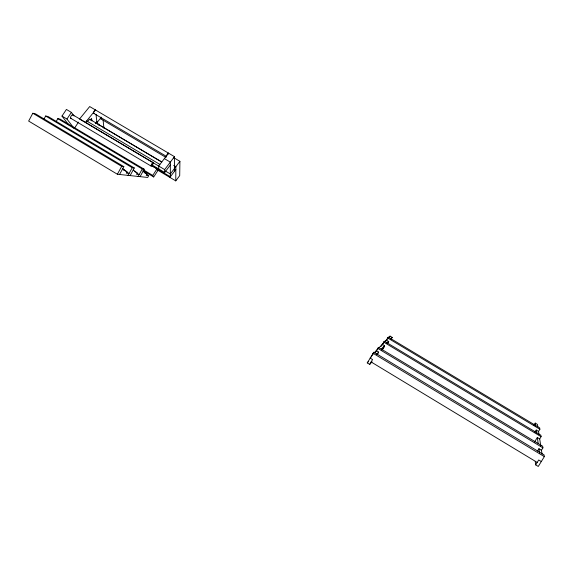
<?xml version="1.0" encoding="UTF-8"?>
<svg xmlns="http://www.w3.org/2000/svg" width="573" height="573" viewBox="0 0 573 573"><rect width="100%" height="100%" fill="white"/><g stroke="black" fill="none" stroke-linecap="round" stroke-linejoin="round"><path stroke-width="0.86" d="M174.4 171.413L174.471 156.673L89.696 106.557L79.54 119.019L164.659 169.594L164.687 172.48L151.852 164.852M157.095 169.78L175.761 180.882L175.861 166.671L173.676 165.368M174.077 157.869L179.908 161.321L179.707 175.625L175.761 180.882M119.549 174.478L123.84 166.636L35.44 113.812L32.819 113.246L28.65 121.068L117.372 174.249L147.705 177.451L148.708 175.639L146.967 174.6M44.021 119.055L45.647 116.011L48.125 116.548L134.283 167.968L130.1 175.596M56.204 121.598L57.794 118.632L60.151 119.141L144.174 169.221L140.091 176.649M117.372 174.249L121.684 166.363L123.84 166.636M122.765 168.598L127.013 171.864L126.311 173.153L129.09 173.461L127.263 172.366M128.037 175.374L132.241 167.703L134.283 167.968M133.237 169.873L137.212 173.032L136.524 174.285L139.16 174.579L137.377 173.512M138.136 176.441L142.24 168.978L144.174 169.221M143.15 171.083L146.881 174.142L146.208 175.359L148.708 175.639M372.049 361.792L369.7 364.385L367.25 362.902L373.904 352.245L544.064 454.883L544.35 456.631L538.262 466.443L535.683 464.882L535.246 461.337M371.469 356.363L373.904 352.245M375.286 352.331L378.524 347.41L542.652 446.217L542.918 447.85L541.241 450.55M376.461 350.898L378.524 347.41M369.7 364.385L372.565 359.543L370.108 358.061L371.06 357.051M380.988 346.536L384.411 341.25L540.855 435.194L541.091 436.669L539.694 438.925L540.783 445.937M382.227 344.939L384.411 341.25M373.023 354.078L376.268 350.662L378.638 352.087L377.442 354.637M385.464 341.522L388.329 337.153L539.659 427.873L539.881 429.249L538.534 431.433L539.064 434.864M386.216 340.727L388.329 337.153M389.246 337.518L390.07 336.129L392.19 337.397L390.951 339.481M381.926 350.117L384.562 345.662L382.306 344.301L378.868 347.926M382.728 349.244L384.039 347.03L383.244 347.89M387.226 343.549L388.501 341.393L386.317 340.083L384.712 341.773M387.964 342.747L388.809 341.315M533.929 425.216L535.232 423.103L537.445 424.428L537.818 426.835M534.895 432.243L536.242 430.058L538.534 431.433M534.537 442.005L537.324 437.5L539.694 438.925M537.495 451.08L538.957 448.716L541.449 450.213L542.065 454.16M535.683 464.882L538.72 459.976L541.306 461.537M157.045 168.82L157.976 170.374L153.707 176.957L152.762 175.431L157.045 168.82L151.709 165.64M74.691 127.879L78.515 122.113M68.66 124.785L61.984 116.083L66.411 109.436L71.381 112.387L74.017 115.975M73.924 128.216L66.955 119.041L71.381 112.387M179.908 161.321L170.346 173.97L165.225 170.926M151.551 165.597L170.346 176.778L175.839 169.501M164.659 169.594L174.471 156.673M164.687 172.48L170.331 165.053M95.319 123.582L96.844 121.691M96.071 123.754L100.755 117.931M87.375 121.805L89.538 119.141L161.787 161.994M90.197 120.108L91.601 118.375L91.909 120.932M85.37 122.486L95.505 109.995M376.511 354.393L378.638 352.087M381.188 349.322L384.562 345.662M386.925 343.105L388.501 341.393M391.008 338.679L392.19 337.397M367.25 362.902L368.446 361.62M387.663 338.664L390.07 336.129M93.707 113.332L166.657 156.515M100.862 118.876L166.12 157.518M164.358 158.599L170.324 162.138L170.346 176.778M161.658 161.987L97.073 123.675L95.999 114.271M86.63 120.932L159.896 164.437M72.642 114.736L153.134 162.56M70.715 118.26L151.157 166.106M61.984 116.083L66.955 119.041M57.794 118.632L142.24 168.978M143.608 169.973L152.762 175.431M142.978 170.561L153.707 176.957M144.081 172.473L146.881 174.142M45.647 116.011L132.241 167.703M134.347 171.32L137.212 173.032M32.819 113.246L121.684 166.363M127.013 171.864L123.331 169.665L124.327 170.31M387.592 337.927L539.881 429.249M383.624 342.074L541.091 436.669M377.65 348.32L542.918 447.85M372.973 353.219L544.35 456.631M371.132 361.964L537.202 462.432M535.232 423.103L535.691 426.291M536.242 430.058L536.736 433.467M537.324 437.5L538.212 443.595M538.957 448.716L539.601 453.121M98.785 123.804L98.971 125.458M103.09 120.029L103.942 128.245M158.735 168.942L158.678 166.041L168.512 153.149L168.519 154.073M164.508 171.821L164.523 173.311M170.052 176.047L170.052 177.494M71.195 118.124A2.013 0.716 -59.4 0 1 70.543 117.343A2.013 0.716 -59.4 0 1 71.962 115.015A2.013 0.716 -59.4 0 1 72.857 115.395M173.913 157.904A1.884 0.494 -59.6 0 1 174.178 158.413M101.056 118.862A1.862 0.623 -59.7 0 1 101.113 117.1M94.151 113.189A1.905 0.652 -59.7 0 1 93.528 112.609A1.905 0.652 -59.7 0 1 94.688 110.46A1.905 0.652 -59.7 0 1 95.712 110.303M166.514 156.236A1.927 0.516 -59.6 0 1 167.717 153.729A1.927 0.516 -59.6 0 1 168.627 153.714M151.852 165.676A2.041 0.566 -59.4 0 0 153.249 162.653A2.041 0.566 -59.4 0 0 151.329 164.673A2.041 0.566 -59.4 0 0 151.852 165.676"/></g></svg>
